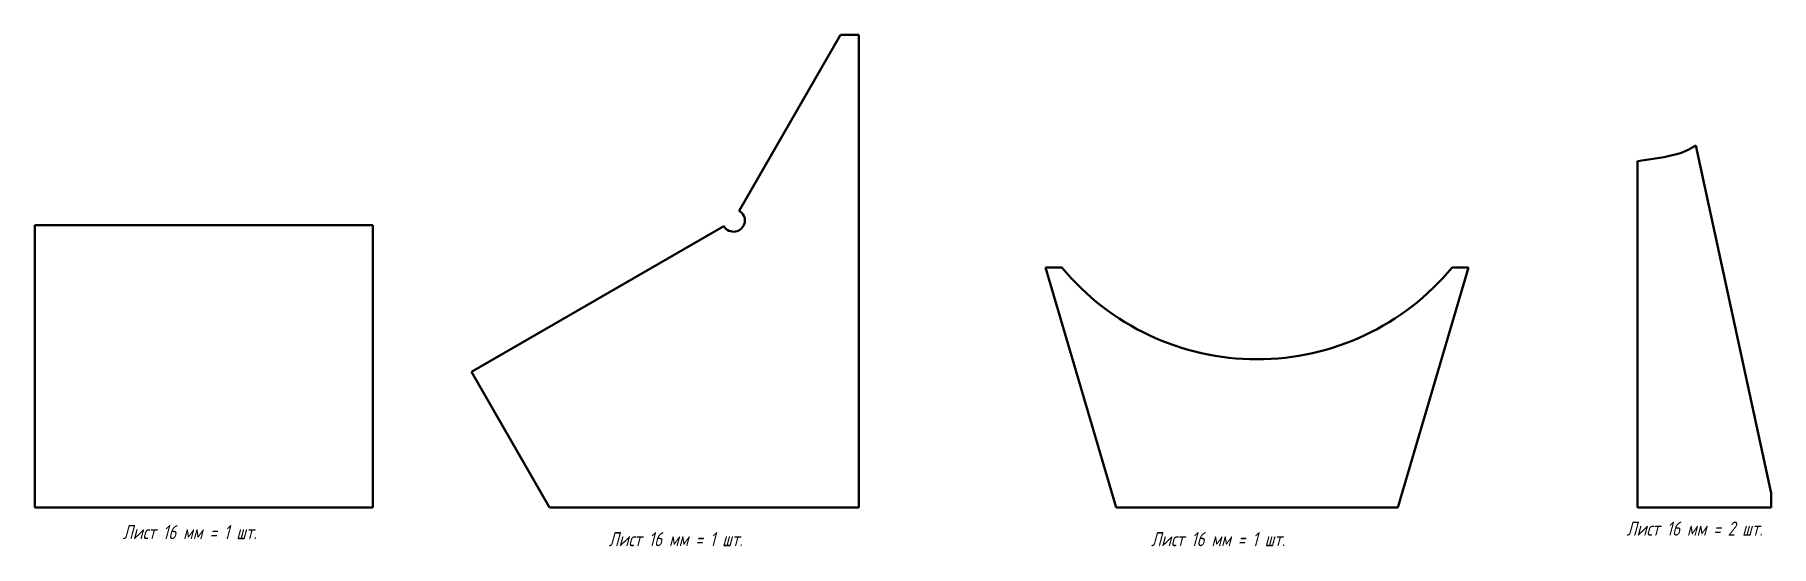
# Model space of a CAD drawing. Header units: millimetres. Extents: x 0 to 2465, y -55 to 670.
import ezdxf

# ---------------------------------------------------------------- set-up
doc = ezdxf.new("R2010")
doc.units = ezdxf.units.MM
doc.linetypes.add('K5LT_BASIC', pattern=[0])
doc.styles.add('KTEXTSTYLE', font='GOST_AU.SHX', dxfattribs={"width": 0.96, "height": 5})

msp = doc.modelspace()

# ---------------------------------------------------------------- linework, layer by layer
at = {"color": 7, "linetype": 'K5LT_BASIC', "lineweight": 40, "true_color": 0xffffff}
for p, q in [((1144, 670), (1000, 420.6)), ((1170, 670), (1144, 670)), ((1170, 0), (1170, 670)), ((2313, 496.5), (2275, 491)), ((2336, 502), (2313, 496.5)), ((2347, 507), (2336, 502)), ((2358, 513), (2347, 507)), ((2465, 20), (2358, 513)), ((2275, 491), (2275, 0)), ((0, 400), (0, 0)), ((480, 400), (0, 400)), ((480, 0), (480, 400)), ((978.1, 398.8), (620, 192)), ((1458.1, 340), (1435, 340)), ((1435, 340), (1535, 0)), ((1935, 0), (2035, 340)), ((2035, 340), (2011.9, 340)), ((620, 192), (730.9, 0)), ((0, 0), (480, 0)), ((1535, 0), (1935, 0)), ((2275, 0), (2465, 0)), ((2465, 0), (2465, 20)), ((730.9, 0), (1170, 0))]:
    msp.add_line(p, q, dxfattribs=at)
for centre, radius, start, end in [((992, 406.8), 16, 210, 60), ((1735, 570), 360, 219.709, 320.291)]:
    msp.add_arc(centre, radius, start, end, dxfattribs=at)

# ---------------------------------------------------------------- texts
at = {"color": 7, "char_height": 20, "attachment_point": 1, "style": 'KTEXTSTYLE'}
for s, insert in [('\\H3.5;\\W0.965;\\Q15;\\Q15;\\H20.00;Лист 16 мм = 2 шт.', (2259.7, -20)), ('\\H3.5;\\W0.965;\\Q15;\\Q15;\\H20.00;Лист 16 мм = 1 шт.', (125, -25)), ('\\H3.5;\\W0.965;\\Q15;\\Q15;\\H20.00;Лист 16 мм = 1 шт.', (814.7, -35)), ('\\H3.5;\\W0.965;\\Q15;\\Q15;\\H20.00;Лист 16 мм = 1 шт.', (1584.7, -35))]:
    msp.add_mtext(s, dxfattribs=dict(at, insert=insert))

doc.saveas('drawing.dxf')
